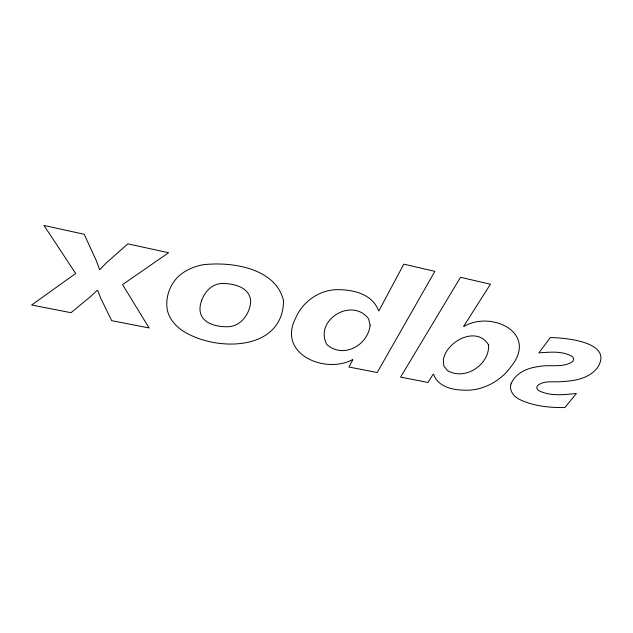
<?xml version="1.0" encoding="UTF-8"?>
<svg xmlns="http://www.w3.org/2000/svg" width="633" height="633" viewBox="0 0 633 633"><rect width="100%" height="100%" fill="white"/><g stroke="black" fill="none" stroke-linecap="round" stroke-linejoin="round"><path stroke-width="0.95" d="M352.787 359.734L348.902 367.013L377.181 372.544L434.847 271.343L403.814 264.143L378.906 310.811M433.217 374.19L427.963 382.467L400.594 377.118L460.5 277.294L490.417 284.233L463.68 326.288M99.935 269.508L106.154 263.051L127.882 243.84L168.584 252.757L122.541 284.589L149.119 327.965L111.653 320.646L100.584 297.85L97.656 290.397M97.221 290.31L91.057 296.157L70.999 312.694L31.65 305.011L75.683 273.472L44.001 225.459L84.205 234.273L96.374 260.812L99.492 269.413M464.044 326.367C491.24 310.376 538.406 332.673 511.179 366.38C501.755 379.784 486.508 388.717 470.153 390.142C456.899 390.664 438.637 388.804 433.565 374.261M352.423 359.663C325.196 374.372 277.009 354.061 295.651 318.067C302.297 302.558 317.394 291.227 334.287 289.779C350.848 288.949 372.228 293.166 378.526 310.724M283.544 300.873C282.864 352.462 213.74 351.766 181.861 330.236A49.92 34.76 3.8 0 1 167.286 309.901C165.316 298.444 169.153 286.472 176.931 277.911A49.414 34.72 3.8 0 1 202.552 264.816C230.776 261.342 276.028 267.743 283.544 300.873M488.597 345.056C489.507 364.79 465.168 380.852 447.571 370.661L443.796 365.993L443.314 359.742C446.574 340.76 477.345 325.37 488.597 345.056M511.021 383.891C508.908 390.292 513.545 396.211 518.933 399.138C533.081 406.149 549.262 407.779 564.873 407.541L576.402 393.473C563.853 394.723 549.966 396.543 538.351 390.395L536.657 388.156L537.464 385.624C544.285 379.879 554.468 382.641 562.658 381.501C575.175 380.955 588.801 378.376 597.164 368.145C614.817 341.994 565.229 337.753 550.243 337.571L538.905 352.897C549.935 352.122 562.365 350.65 572.311 356.561L573.775 358.792L572.984 361.269C563.172 368.469 549.76 364.094 538.533 366.594C527.431 367.884 515.571 372.964 511.021 383.891M201.753 300.2C194.339 319.91 211.572 327.237 228.196 326.723C241.157 326.224 249.94 313.588 250.715 301.443C249.995 287.089 233.561 283.386 221.882 283.473C212.245 283.829 204.823 291.512 201.753 300.2M370.115 325.204C367.939 345.61 342.951 359.022 326.794 344.494C313.984 320.171 351.806 296.774 368.596 318.779L370.115 325.204"/></g></svg>
